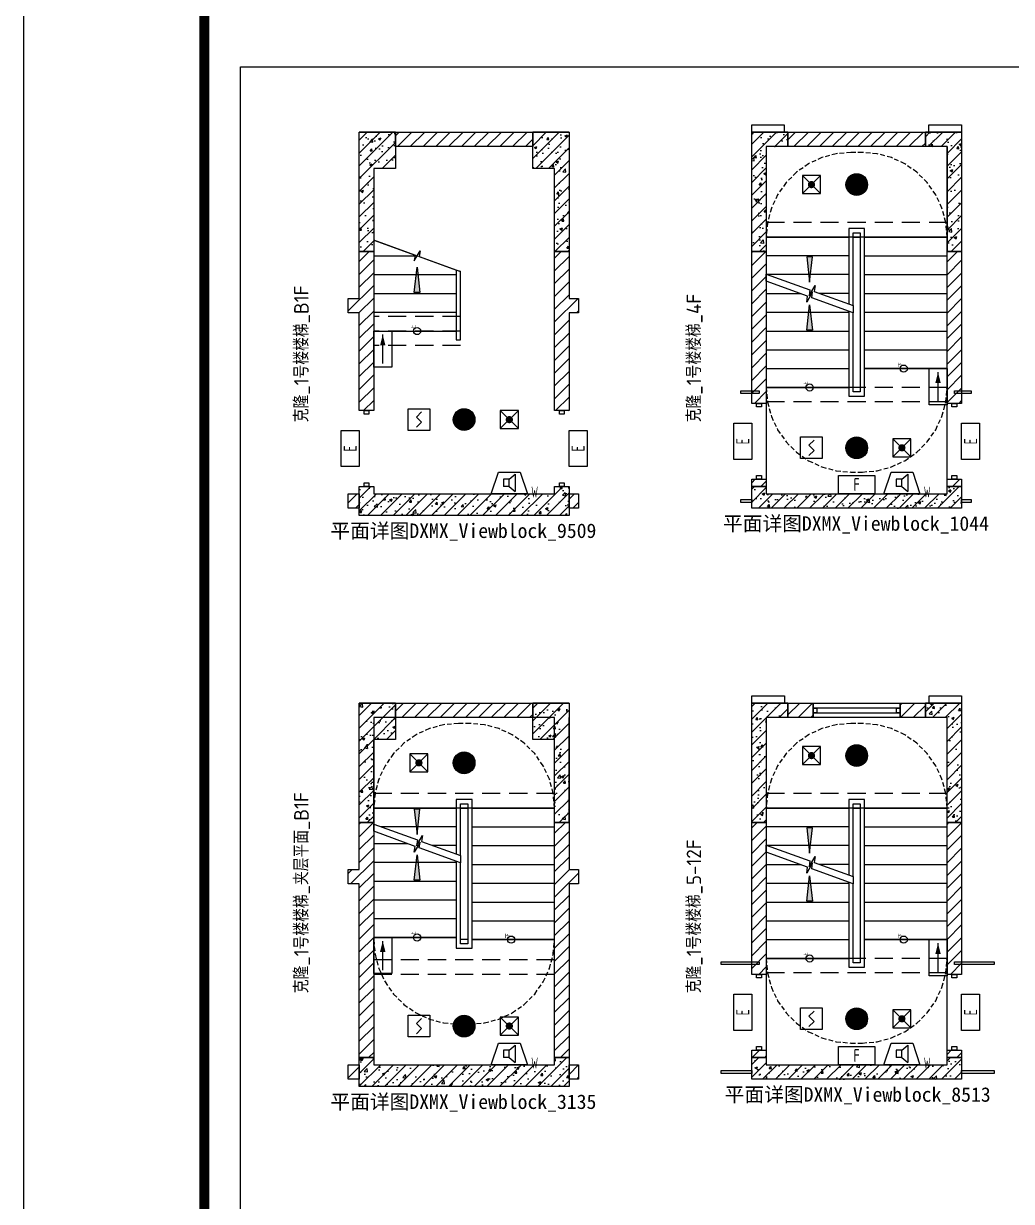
# Model space of a CAD drawing. Header units: millimetres. Extents: x -714894 to -19295, y 3400 to 234118.
# Drawn here: x -444647 to -430991, y 109058 to 125348 of the extents above; entities that cross this region are included whole.
import ezdxf
from ezdxf.enums import TextEntityAlignment as Align

# ---------------------------------------------------------------- set-up
doc = ezdxf.new("R2010")
doc.units = ezdxf.units.MM
doc.header["$LTSCALE"] = 500
for name, pattern in [('DASH', [0.35, 0.25, -0.1]), ('DASHED', [0.75, 0.5, -0.25]), ('HIDDEN', [0.375, 0.25, -0.125])]:
    doc.linetypes.add(name, pattern=pattern)
doc.layers.get('DEFPOINTS').update_dxf_attribs({"color": 9})
for name, color, linetype in [('AD-SIGN', 195, 'Continuous'), ('AE-ELEV-4', 251, 'Continuous'), ('AE-FNSH', 11, 'Continuous'), ('AE-HDWR', 8, 'Continuous'), ('AE-STAR', 51, 'Continuous'), ('AE-STRU-HACH', 40, 'Continuous'), ('AE-WALL', 255, 'Continuous'), ('AE-WALL-HACH', 15, 'Continuous'), ('AE-WIND', 11, 'Continuous'), ('C-SHET-SHET', 144, 'Continuous'), ('C-XREF-INT', 7, 'Continuous'), ('E-FAS-DEVC', 3, 'Continuous'), ('E-LITE-LITE', 3, 'Continuous'), ('E-UNIV-EL', 140, 'Continuous'), ('S_BEAM', 4, 'DASHED'), ('S_STAR', 243, 'Continuous')]:
    doc.layers.add(name, color=color, linetype=linetype)
doc.layers.add('DEFPOINTS-1', color=251, linetype='Continuous', plot=False)
doc.layers.add('DEFPOINTS-2', color=7, linetype='DASH', plot=False)
doc.styles.add('TH-STYLE3', font='tssdeng.shx', dxfattribs={"width": 0.65, "bigfont": 'tssdchn.shx'})
doc.styles.add('黑体', font='')
doc.styles.get('黑体').set_extended_font_data('SimHei')
pattern_1 = [(45, (0, 89.76), (-88.3884, 88.3884), [])]
pattern_2 = [(45, (0, 0), (-88.38835, 88.38835), []), (50, (0, 0), (358.63, -31.376), [37.5, -412.5]), (355, (0, 0), (-69.3757, 376.096), [30, -330]), (100.4514, (29.9, -2.6), (289.2547, 344.72), [31.87, -350.571]), (46.1842, (0, 100), (533.6205, -82.7595), [56.25, -618.75]), (96.6356, (44.47, 93.1), (467.331, 487.059), [47.805, -525.856]), (351.1842, (0, 100), (467.331, 487.059), [45, -495]), (21, (50, 75), (298.4535, -201.3094), [37.5, -412.5]), (326, (50, 75), (121.6577, 362.575), [30, -330]), (71.4514, (74.87, 58.22), (420.1113, 161.2652), [31.87, -350.571]), (37.5, (0, 0), (6.0799, 166.4469), [0, -326, 0, -335, 0, -331.25]), (7.5, (0, 0), (131.5348, 197.2059), [0, -191, 0, -318.5, 0, -126.25]), (327.5, (-111.5, 0), (266.9112, -11.27744), [0, -125, 0, -390, 0, -517.5]), (317.5, (-161.5, 0), (291.593, 50.0525), [0, -162.5, 0, -259, 0, -367.5])]

# ---------------------------------------------------------------- blocks, each defined once
blk = doc.blocks.new('SH_THAPE_A0L')
blk.add_lwpolyline([(0, 0), (1189, 0), (1189, 841), (0, 841)], close=True)
at = {"const_width": 1.4}
blk.add_lwpolyline([(25, 831), (25, 10), (1179, 10), (1179, 831)], close=True, dxfattribs=at)
blk = doc.blocks.new('克隆_1号楼楼梯_B1F_200810200708302401')
at = {"layer": 'AD-SIGN'}
blk.add_hatch(color=195, dxfattribs=at).paths.add_polyline_path([(794, -640), (794, -560), (1144, -600)], flags=0)
at = {"layer": 'AD-SIGN', "color": 195, "linetype": 'Continuous', "ltscale": 0.5}
blk.add_lwpolyline([(260, -600, 0, 0, 0), (794, -600, 80, 0, 0), (1144, -600, 0, 0, 0)], format="xyseb", dxfattribs=at)
at = {"layer": 'AD-SIGN', "color": 195}
blk.add_lwpolyline([(794, -640), (794, -560), (1144, -600), (794, -640)], close=True, dxfattribs=at)
at = {"layer": 'AE-STAR', "color": 51, "linetype": 'Continuous', "ltscale": 0.5}
for points in [[(1081, -1200), (1518, 0), (260, 0), (260, -1200), (1081, -1200)], [(520, 0), (520, -1200)], [(780, 0), (780, -1200)], [(1040, 0), (1040, -1200)], [(1300, 0), (1300, -599)]]:
    blk.add_lwpolyline(points, dxfattribs=at)
at = {"layer": 'DEFPOINTS-1'}
blk.add_circle((260, -600), 50, dxfattribs=at)
at = {"layer": 'S_STAR', "color": 243, "linetype": 'Continuous', "ltscale": 0.5}
for points in [[(260, 0), (260, -1200)], [(1518, 0), (260, 0)], [(520, 0), (520, -1200)], [(780, 0), (780, -1200)], [(1040, 0), (1040, -1200)], [(1081, -1200), (1518, 0)], [(1300, 0), (1300, -599)], [(260, -1200), (1081, -1200)]]:
    blk.add_lwpolyline(points, dxfattribs=at)
at = {"layer": 'DEFPOINTS-1', "transparency": 33554531, "style": 'TH-STYLE3'}
for s, height, p in [('克隆_1号楼楼梯_B1F', 200, (-1000, 900)), ('上', 50, (280, -580))]:
    blk.add_text(s, height=height, dxfattribs=at).set_placement(p)
blk.add_wipeout([(1300, -600), (1230, -559), (1310, -572)])
blk.add_wipeout([(1104, -1140), (260, -1140), (260, -1200), (1082, -1200)]).dxf.layer = 'AE-HDWR'
at = {"layer": 'AE-HDWR', "color": 8, "linetype": 'Continuous', "ltscale": 0.5}
blk.add_lwpolyline([(1082, -1200), (1104, -1140)], dxfattribs=at)
at = {"layer": 'S_BEAM', "color": 4, "linetype": 'DASHED'}
blk.add_lwpolyline([(460, -1200), (460, 0)], dxfattribs=at)
blk.add_wipeout([(1300, -600), (1370, -641), (1290, -628)])
blk.add_wipeout([(260, -1140), (140, -1140), (140, -1200), (260, -1200)]).dxf.layer = 'AE-HDWR'
at = {"layer": 'AD-SIGN', "color": 195, "linetype": 'Continuous', "ltscale": 0.5}
blk.add_lwpolyline([(1518, 0), (1310, -572), (1230, -559), (1370, -641), (1290, -628), (1082, -1200)], dxfattribs=at)
at = {"layer": 'AE-HDWR', "color": 8, "linetype": 'Continuous', "ltscale": 0.5}
for points in [[(260, -1140), (140, -1140)], [(140, -1140), (140, -1200)], [(1104, -1140), (260, -1140)], [(140, -1200), (260, -1200)], [(260, -1200), (1082, -1200)]]:
    blk.add_lwpolyline(points, dxfattribs=at)
at = {"layer": 'S_BEAM', "color": 4, "linetype": 'DASHED'}
for points in [[(60, -1200), (60, 0)], [(260, -1200), (260, 0)], [(260, -1200), (260, 0)]]:
    blk.add_lwpolyline(points, dxfattribs=at)
blk = doc.blocks.new('DXMX_Viewblock_9509200810201853645482')
at = {"layer": 'AE-WALL', "linetype": 'Continuous'}
for points in [[(18050, 13699.9874), (18050, 13700.0005), (20950.0002, 13700.0005), (20950, 13699.9874), (20450, 13699.9874), (20450, 13500.0005), (18550, 13500.0005), (18550, 13699.9874)], [(20450, 13199.9874), (20450, 13699.9874), (20950, 13699.9874), (20950, 12049.9874), (20750, 12049.9874), (20750, 13199.9874)], [(20950, 12049.9874), (20950.0001, 11414.2794), (20950.0001, 11400.0005), (21083, 11400.0005), (21083, 11200.0005), (20950.0001, 11200.0005), (20950.0001, 9849.9884), (20750.0001, 9849.9884), (20750.0001, 12049.9874)], [(18250, 8799.9874), (18250, 8699.9874), (20750, 8699.9874), (20750, 8799.9874), (20950, 8799.9874), (20950, 8399.9874), (18050, 8399.9874), (18050, 8799.9874)], [(18050, 8700.0005), (18050, 8500.0005), (17897, 8500.0005), (17897, 8700.0005)], [(21083, 8700.0006), (21083, 8500.0006), (20950, 8500.0006), (20950, 8700.0006)]]:
    blk.add_lwpolyline(points, close=True, dxfattribs=at)
at = {"layer": 'DEFPOINTS-1', "linetype": 'Continuous'}
for points in [[(20882.9806, 9849.9884), (20882.9806, 9799.9884), (20817.0206, 9799.9884), (20817.0206, 9849.9884)], [(18182.9801, 8849.9884), (18182.9801, 8799.9884), (18117.0201, 8799.9884), (18117.0201, 8849.9884)], [(20882.9801, 8850.0005), (20882.9801, 8800.0005), (20817.0201, 8800.0005), (20817.0201, 8850.0005)]]:
    blk.add_lwpolyline(points, close=True, dxfattribs=at)
at = {"layer": 'C-XREF-INT', "rotation": 90}
blk.add_blockref('克隆_1号楼楼梯_B1F_200810200708302401', (18250.0001, 10690.0005), dxfattribs=at)
at = {"layer": 'DEFPOINTS', "insert": (19490, 8049.9874), "char_height": 200, "attachment_point": 8, "style": '黑体'}
blk.add_mtext('平面详图DXMX_Viewblock_9509', dxfattribs=at)
at = {"layer": 'AE-STRU-HACH'}
h = blk.add_hatch(dxfattribs=at)
h.set_pattern_fill('钢筋混凝土', color=40, scale=50, style=0)
h.set_pattern_definition(pattern_2)
h.paths.add_polyline_path([(18550, 13699.9874), (18550, 13199.9874), (18250, 13199.9874), (18250, 12049.9874), (18050, 12049.9874), (18050, 13699.9874)], flags=0)
h.paths.add_polyline_path([(20450, 13199.9874), (20450, 13699.9874), (20950, 13699.9874), (20950, 12049.9874), (20750, 12049.9874), (20750, 13199.9874)], flags=0)
h.paths.add_polyline_path([(18250, 8799.9874), (18250, 8699.9874), (20750, 8699.9874), (20750, 8799.9874), (20950, 8799.9874), (20950, 8399.9874), (18050, 8399.9874), (18050, 8799.9874)], flags=0)
at = {"layer": 'AE-WALL-HACH'}
h = blk.add_hatch(dxfattribs=at)
h.set_pattern_fill('普通砖', color=15, scale=50, style=0)
h.set_pattern_definition(pattern_1)
h.paths.add_polyline_path([(18050, 13699.9874), (18050, 13700.0005), (20950.0002, 13700.0005), (20950, 13699.9874), (20450, 13699.9874), (20450, 13500.0005), (18550, 13500.0005), (18550, 13699.9874)], flags=0)
h.paths.add_polyline_path([(20950, 12049.9874), (20950.0001, 11414.2794), (20950.0001, 11400.0005), (21083, 11400.0005), (21083, 11200.0005), (20950.0001, 11200.0005), (20950.0001, 9849.9884), (20750.0001, 9849.9884), (20750.0001, 12049.9874)], flags=0)
h.paths.add_polyline_path([(17897, 11200.0005), (17897, 11400.0005), (18050.0001, 11400.0005), (18050.0001, 12049.9874), (18250, 12049.9874), (18250.0001, 11414.2794), (18250.0001, 9849.9884), (18050.0001, 9849.9884), (18050.0001, 11200.0005)], flags=0)
h.paths.add_polyline_path([(21083, 8700.0006), (21083, 8500.0006), (20950, 8500.0006), (20950, 8700.0006)], flags=0)
h.paths.add_polyline_path([(18050, 8700.0005), (18050, 8500.0005), (17897, 8500.0005), (17897, 8700.0005)], flags=0)
at = {"layer": 'AE-WALL', "linetype": 'Continuous'}
for points in [[(18550, 13699.9874), (18550, 13199.9874), (18250, 13199.9874), (18250, 12049.9874), (18050, 12049.9874), (18050, 13699.9874)], [(17897, 11200.0005), (17897, 11400.0005), (18050.0001, 11400.0005), (18050.0001, 12049.9874), (18250, 12049.9874), (18250.0001, 11414.2794), (18250.0001, 9849.9884), (18050.0001, 9849.9884), (18050.0001, 11200.0005)]]:
    blk.add_lwpolyline(points, close=True, dxfattribs=at)
at = {"layer": 'DEFPOINTS-1', "linetype": 'Continuous'}
blk.add_lwpolyline([(18182.9801, 9849.9884), (18182.9801, 9799.9884), (18117.0201, 9799.9884), (18117.0201, 9849.9884)], close=True, dxfattribs=at)
blk = doc.blocks.new('克隆_1号楼楼梯_夹层平面_B1F_200810200708818083')
at = {"layer": 'AD-SIGN'}
for points in [[(564, -640), (564, -560), (914, -600)], [(1546, -640), (1546, -560), (1196, -600)]]:
    blk.add_hatch(color=195, dxfattribs=at).paths.add_polyline_path(points, flags=0)
at = {"layer": 'AD-SIGN', "color": 195, "linetype": 'Continuous', "ltscale": 0.5}
for points in [[(-260, -1900, 0, 0, 0), (2140, -1900, 0, 0, 0), (2140, -600, 0, 0, 0), (1546, -600, 80, 0, 0), (1196, -600, 0, 0, 0)], [(-230, -600, 0, 0, 0), (564, -600, 80, 0, 0), (914, -600, 0, 0, 0)]]:
    blk.add_lwpolyline(points, format="xyseb", dxfattribs=at)
at = {"layer": 'AD-SIGN', "color": 195}
for points in [[(564, -640), (564, -560), (914, -600), (564, -640)], [(1546, -640), (1546, -560), (1196, -600), (1546, -640)]]:
    blk.add_lwpolyline(points, close=True, dxfattribs=at)
at = {"layer": 'AE-ELEV-4', "color": 251, "linetype": 'HIDDEN', "ltscale": 0.5}
for points in [[(-260, 0), (-463, -18), (-660, -71), (-845, -157), (-1012, -274), (-1156, -418), (-1273, -585), (-1359, -770), (-1412, -967), (-1430, -1170)], [(2730, -1170), (2712, -967), (2659, -770), (2573, -585), (2456, -418), (2312, -274), (2145, -157), (1960, -71), (1763, -18), (1560, 0)], [(-1430, -1170), (-1430, -1330)], [(2730, -1330), (2730, -1170)], [(-1430, -1330), (-1412, -1533), (-1359, -1730), (-1273, -1915), (-1156, -2082), (-1012, -2226), (-845, -2343), (-660, -2429), (-463, -2482), (-260, -2500)], [(1560, -2500), (1763, -2482), (1960, -2429), (2145, -2343), (2312, -2226), (2456, -2082), (2573, -1915), (2659, -1730), (2712, -1533), (2730, -1330)]]:
    blk.add_lwpolyline(points, dxfattribs=at)
at = {"layer": 'AE-STAR', "color": 51, "linetype": 'Continuous', "ltscale": 0.5}
for points in [[(851, -1200), (1288, 0), (-230, 0), (-230, -1200), (851, -1200)], [(30, 0), (30, -1200)], [(290, 0), (290, -1200)], [(550, 0), (550, -1200)], [(810, 0), (810, -1200)], [(1288, 0), (851, -1200), (1560, -1200), (1560, 0), (1288, 0)], [(1070, 0), (1070, -599)], [(1300, -1200), (1300, 0)], [(1560, -1200), (1560, 0)], [(1040, -1200), (1040, -681)], [(-260, -1300), (-260, -1200)], [(1560, -2500), (1560, -1300), (-260, -1300), (-260, -2500), (1560, -2500)], [(-260, -1300), (-260, -2500)], [(0, -1300), (0, -2500)], [(260, -1300), (260, -2500)], [(520, -1300), (520, -2500)], [(780, -1300), (780, -2500)], [(1040, -1300), (1040, -2500)], [(1300, -1300), (1300, -2500)], [(1560, -1300), (1560, -1200)]]:
    blk.add_lwpolyline(points, dxfattribs=at)
at = {"layer": 'DEFPOINTS-1', "color": 151, "linetype": 'Continuous', "ltscale": 0.5}
for points in [[(-260, -1300), (-260, -1200)], [(1560, -1300), (1560, -1200)]]:
    blk.add_lwpolyline(points, dxfattribs=at)
at = {"layer": 'DEFPOINTS-1'}
for centre in [(-230, -600), (-260, -1900)]:
    blk.add_circle(centre, 50, dxfattribs=at)
at = {"layer": 'DEFPOINTS-2', "color": 151, "linetype": 'Continuous', "ltscale": 0.5}
for points in [[(-260, -2500), (-260, -1200), (-230, -1200), (-230, 0), (-1990, 0), (-1990, -2500), (-260, -2500)], [(2810, -2500), (2810, 0), (1560, 0), (1560, -2500), (2810, -2500)]]:
    blk.add_lwpolyline(points, dxfattribs=at)
at = {"layer": 'S_BEAM', "color": 4, "linetype": 'DASHED'}
for points in [[(-740, -2500), (-740, 0)], [(-540, -2500), (-540, 0)]]:
    blk.add_lwpolyline(points, dxfattribs=at)
at = {"layer": 'S_STAR', "color": 243, "linetype": 'Continuous', "ltscale": 0.5}
for points in [[(-230, 0), (-230, -1200)], [(1288, 0), (-230, 0)], [(30, 0), (30, -1200)], [(290, 0), (290, -1200)], [(550, 0), (550, -1200)], [(810, 0), (810, -1200)], [(851, -1200), (1288, 0)], [(1288, 0), (851, -1200)], [(1070, 0), (1070, -599)], [(1560, 0), (1288, 0)], [(1300, -1200), (1300, 0)], [(1560, -1200), (1560, 0)], [(1560, -1200), (1560, 0)], [(1040, -1200), (1040, -681)], [(-260, -1300), (-260, -1200)], [(-260, -1300), (-260, -2500)], [(-260, -1300), (-260, -2500)], [(1560, -1300), (-260, -1300)], [(-230, -1200), (851, -1200)], [(0, -1300), (0, -2500)], [(260, -1300), (260, -2500)], [(520, -1300), (520, -2500)], [(780, -1300), (780, -2500)], [(851, -1200), (1560, -1200)], [(1040, -1300), (1040, -2500)], [(1300, -1300), (1300, -2500)], [(1560, -1300), (1560, -1200)], [(1560, -2500), (1560, -1300)], [(-260, -2500), (1560, -2500)]]:
    blk.add_lwpolyline(points, dxfattribs=at)
at = {"layer": 'DEFPOINTS-1', "transparency": 33554531, "style": 'TH-STYLE3'}
for s, height, p in [('克隆_1号楼楼梯_夹层平面_B1F', 200, (-1000, 900)), ('上', 50, (-210, -580)), ('下', 50, (-240, -1880))]:
    blk.add_text(s, height=height, dxfattribs=at).set_placement(p)
blk.add_wipeout([(1560, -1140), (873, -1140), (851, -1200), (1560, -1200)]).dxf.layer = 'AE-HDWR'
blk.add_wipeout([(1620, -1300), (1560, -1300), (1560, -1360), (1680, -1360), (1680, -1140), (1560, -1140), (1560, -1200), (1620, -1200)]).dxf.layer = 'AE-HDWR'
at = {"layer": 'AE-HDWR', "color": 8, "linetype": 'Continuous', "ltscale": 0.5}
for points in [[(1680, -1140), (1560, -1140)], [(1680, -1360), (1680, -1140)], [(1560, -1200), (1620, -1200)]]:
    blk.add_lwpolyline(points, dxfattribs=at)
at = {"layer": 'S_BEAM', "color": 4, "linetype": 'DASHED'}
blk.add_lwpolyline([(1760, -2500), (1760, 0)], dxfattribs=at)
blk.add_wipeout([(1560, -1300), (-260, -1300), (-260, -1360), (1560, -1360)]).dxf.layer = 'AE-HDWR'
at = {"layer": 'AE-HDWR', "color": 8, "linetype": 'Continuous', "ltscale": 0.5}
for points in [[(1620, -1300), (1560, -1300)], [(1620, -1200), (1620, -1300)], [(1560, -1360), (1680, -1360)]]:
    blk.add_lwpolyline(points, dxfattribs=at)
at = {"layer": 'S_BEAM', "color": 4, "linetype": 'DASHED'}
blk.add_lwpolyline([(1560, -2500), (1560, 0)], dxfattribs=at)
blk.add_wipeout([(-260, -1360), (-260, -1300), (-320, -1300), (-320, -1200), (-230, -1200), (-230, -1140), (-380, -1140), (-380, -1360)]).dxf.layer = 'AE-HDWR'
at = {"layer": 'AE-HDWR', "color": 8, "linetype": 'Continuous', "ltscale": 0.5}
for points in [[(-380, -1140), (-380, -1360)], [(-320, -1300), (-320, -1200)], [(-260, -1300), (-320, -1300)], [(1560, -1300), (-260, -1300)], [(-380, -1360), (-260, -1360)], [(-260, -1360), (1560, -1360)]]:
    blk.add_lwpolyline(points, dxfattribs=at)
blk.add_wipeout([(874, -1140), (-230, -1140), (-230, -1200), (852, -1200)]).dxf.layer = 'AE-HDWR'
for points in [[(-230, -1140), (-380, -1140)], [(874, -1140), (-230, -1140)], [(873, -1140), (851, -1200)], [(852, -1200), (874, -1140)], [(1560, -1140), (873, -1140)], [(-320, -1200), (-230, -1200)], [(-230, -1200), (852, -1200)], [(851, -1200), (1560, -1200)]]:
    blk.add_lwpolyline(points, dxfattribs=at)
blk.add_wipeout([(1238, 0), (1338, 0), (1119, -604), (1038, -591), (1178, -674), (1098, -660), (902, -1200), (802, -1200), (1010, -628), (1090, -641), (950, -559), (1030, -572)])
at = {"layer": 'AD-SIGN', "color": 195, "linetype": 'Continuous', "ltscale": 0.5}
blk.add_lwpolyline([(1238, 0), (1338, 0), (1119, -604), (1038, -591), (1178, -674), (1098, -660), (902, -1200), (802, -1200), (1010, -628), (1090, -641), (950, -559), (1030, -572), (1238, 0)], dxfattribs=at)
blk = doc.blocks.new('DXMX_ProjectVie_Detail_DEFAULT_DXMX_Viewblock_3135_38d31a63-4cb0-49c9-b1f0-b70d85b0ca33_200824154326419051')
at = {"layer": 'AE-WALL', "linetype": 'Continuous'}
blk.add_lwpolyline([(21083, 8700.0006), (21083, 8500.0006), (20950, 8500.0006), (20950, 8700.0006)], close=True, dxfattribs=at)
at = {"layer": 'C-XREF-INT', "rotation": 90}
blk.add_blockref('克隆_1号楼楼梯_夹层平面_B1F_200810200708818083', (18250, 10690.0005), dxfattribs=at)
at = {"layer": 'DEFPOINTS', "insert": (19490, 8049.9874), "char_height": 200, "attachment_point": 8, "style": '黑体'}
blk.add_mtext('平面详图DXMX_Viewblock_3135', dxfattribs=at)
at = {"layer": 'AE-STRU-HACH'}
h = blk.add_hatch(dxfattribs=at)
h.set_pattern_fill('钢筋混凝土', color=40, scale=50, style=0)
h.set_pattern_definition(pattern_2)
h.paths.add_polyline_path([(18550, 13699.9874), (18550, 13199.9874), (18250, 13199.9874), (18250, 12049.9874), (18050, 12049.9874), (18050, 13699.9874)], flags=0)
h.paths.add_polyline_path([(20450, 13199.9874), (20450, 13699.9874), (20950, 13699.9874), (20950, 12049.9874), (20750, 12049.9874), (20750, 13199.9874)], flags=0)
h.paths.add_polyline_path([(18250, 8799.9874), (18250, 8699.9874), (20750, 8699.9874), (20750, 8799.9874), (20950, 8799.9874), (20950, 8399.9874), (18050, 8399.9874), (18050, 8799.9874)], flags=0)
at = {"layer": 'AE-WALL-HACH'}
h = blk.add_hatch(dxfattribs=at)
h.set_pattern_fill('普通砖', color=15, scale=50, style=0)
h.set_pattern_definition(pattern_1)
h.paths.add_polyline_path([(18050, 13699.9874), (18050, 13700.0005), (20950.0002, 13700.0005), (20950, 13699.9874), (20450, 13699.9874), (20450, 13500.0005), (18550, 13500.0005), (18550, 13699.9874)], flags=0)
h.paths.add_polyline_path([(20750.0001, 8799.9874), (20750.0001, 12049.9874), (20950, 12049.9874), (20950, 13500.0006), (20950.0001, 11400.0005), (21083, 11400.0005), (21083, 11200.0005), (20950.0001, 11200.0005), (20950.0001, 8796.3638), (20950, 8799.9874)], flags=0)
h.paths.add_polyline_path([(18050.0001, 8799.9874), (18050.0001, 11200.0005), (17897, 11200.0005), (17897, 11400.0005), (18050.0001, 11400.0005), (18050.0001, 12049.9874), (18250, 12049.9874), (18250, 13199.9874), (18250.0001, 11322.6764), (18250.0001, 8796.3521), (18250, 8799.9874)], flags=0)
h.paths.add_polyline_path([(21083, 8700.0006), (21083, 8500.0006), (20950, 8500.0006), (20950, 8700.0006)], flags=0)
h.paths.add_polyline_path([(18050, 8700.0005), (18050, 8500.0005), (17897, 8500.0005), (17897, 8700.0005)], flags=0)
at = {"layer": 'AE-WALL', "linetype": 'Continuous'}
for points in [[(18050, 13699.9874), (18050, 13700.0005), (20950.0002, 13700.0005), (20950, 13699.9874), (20450, 13699.9874), (20450, 13500.0005), (18550, 13500.0005), (18550, 13699.9874)], [(18550, 13699.9874), (18550, 13199.9874), (18250, 13199.9874), (18250, 12049.9874), (18050, 12049.9874), (18050, 13699.9874)], [(20450, 13199.9874), (20450, 13699.9874), (20950, 13699.9874), (20950, 12049.9874), (20750, 12049.9874), (20750, 13199.9874)], [(20750.0001, 8799.9874), (20750.0001, 12049.9874), (20950, 12049.9874), (20950, 13500.0006), (20950.0001, 11400.0005), (21083, 11400.0005), (21083, 11200.0005), (20950.0001, 11200.0005), (20950.0001, 8796.3638), (20950, 8799.9874)], [(18050.0001, 8799.9874), (18050.0001, 11200.0005), (17897, 11200.0005), (17897, 11400.0005), (18050.0001, 11400.0005), (18050.0001, 12049.9874), (18250, 12049.9874), (18250, 13199.9874), (18250.0001, 11322.6764), (18250.0001, 8796.3521), (18250, 8799.9874)], [(18250, 8799.9874), (18250, 8699.9874), (20750, 8699.9874), (20750, 8799.9874), (20950, 8799.9874), (20950, 8399.9874), (18050, 8399.9874), (18050, 8799.9874)], [(18050, 8700.0005), (18050, 8500.0005), (17897, 8500.0005), (17897, 8700.0005)]]:
    blk.add_lwpolyline(points, close=True, dxfattribs=at)
blk = doc.blocks.new('克隆_1号楼楼梯_4F_200910115838934157')
at = {"layer": 'AD-SIGN'}
for points in [[(274, -640), (274, -560), (624, -600)], [(1286, -640), (1286, -560), (936, -600)]]:
    blk.add_hatch(color=195, dxfattribs=at).paths.add_polyline_path(points, flags=0)
at = {"layer": 'AD-SIGN', "color": 195, "linetype": 'Continuous', "ltscale": 0.5}
for points in [[(-520, -600, 0, 0, 0), (274, -600, 80, 0, 0), (624, -600, 0, 0, 0)], [(-260, -1900, 0, 0, 0), (2140, -1900, 0, 0, 0), (2140, -600, 0, 0, 0), (1286, -600, 80, 0, 0), (936, -600, 0, 0, 0)]]:
    blk.add_lwpolyline(points, format="xyseb", dxfattribs=at)
at = {"layer": 'AD-SIGN', "color": 195}
for points in [[(274, -640), (274, -560), (624, -600), (274, -640)], [(1286, -640), (1286, -560), (936, -600), (1286, -640)]]:
    blk.add_lwpolyline(points, close=True, dxfattribs=at)
at = {"layer": 'AE-ELEV-4', "color": 251, "linetype": 'HIDDEN', "ltscale": 0.5}
for points in [[(-520, 0), (-723, -18), (-920, -71), (-1105, -157), (-1272, -274), (-1416, -418), (-1533, -585), (-1619, -770), (-1672, -967), (-1690, -1170)], [(2730, -1170), (2712, -967), (2659, -770), (2573, -585), (2456, -418), (2312, -274), (2145, -157), (1960, -71), (1763, -18), (1560, 0)], [(-1690, -1170), (-1690, -1330)], [(2730, -1330), (2730, -1170)], [(-1690, -1330), (-1672, -1533), (-1619, -1730), (-1533, -1915), (-1416, -2082), (-1272, -2226), (-1105, -2343), (-920, -2429), (-723, -2482), (-520, -2500)], [(1560, -2500), (1763, -2482), (1960, -2429), (2145, -2343), (2312, -2226), (2456, -2082), (2573, -1915), (2659, -1730), (2712, -1533), (2730, -1330)]]:
    blk.add_lwpolyline(points, dxfattribs=at)
at = {"layer": 'AE-STAR', "color": 51, "linetype": 'Continuous', "ltscale": 0.5}
for points in [[(561, -1200), (998, 0), (-520, 0), (-520, -1200), (561, -1200)], [(-260, 0), (-260, -1200)], [(0, 0), (0, -1200)], [(260, 0), (260, -1200)], [(520, 0), (520, -1200)], [(998, 0), (561, -1200), (1560, -1200), (1560, 0), (998, 0)], [(780, 0), (780, -599)], [(1040, -1200), (1040, 0)], [(1300, -1200), (1300, 0)], [(1560, -1200), (1560, 0)], [(780, -1200), (780, -599)], [(-520, -1300), (-520, -1200)], [(1560, -2500), (1560, -1300), (-260, -1300), (-260, -2500), (1560, -2500)], [(-260, -1300), (-260, -2500)], [(0, -1300), (0, -2500)], [(260, -1300), (260, -2500)], [(520, -1300), (520, -2500)], [(780, -1300), (780, -2500)], [(1040, -1300), (1040, -2500)], [(1300, -1300), (1300, -2500)], [(1560, -1300), (1560, -1200)]]:
    blk.add_lwpolyline(points, dxfattribs=at)
at = {"layer": 'DEFPOINTS-1', "color": 151, "linetype": 'Continuous', "ltscale": 0.5}
for points in [[(-520, -1300), (-520, -1200)], [(1560, -1300), (1560, -1200)]]:
    blk.add_lwpolyline(points, dxfattribs=at)
at = {"layer": 'DEFPOINTS-1'}
for centre in [(-520, -600), (-260, -1900)]:
    blk.add_circle(centre, 50, dxfattribs=at)
at = {"layer": 'DEFPOINTS-2', "color": 151, "linetype": 'Continuous', "ltscale": 0.5}
for points in [[(-260, -2500), (-260, -1300), (-520, -1300), (-520, 0), (-1990, 0), (-1990, -2500), (-260, -2500)], [(2810, -2500), (2810, 0), (1560, 0), (1560, -2500), (2810, -2500)]]:
    blk.add_lwpolyline(points, dxfattribs=at)
at = {"layer": 'S_STAR', "color": 243, "linetype": 'Continuous', "ltscale": 0.5}
for points in [[(-520, 0), (-520, -1200)], [(998, 0), (-520, 0)], [(-260, 0), (-260, -1200)], [(0, 0), (0, -1200)], [(260, 0), (260, -1200)], [(520, 0), (520, -1200)], [(561, -1200), (998, 0)], [(998, 0), (561, -1200)], [(780, 0), (780, -599)], [(1560, 0), (998, 0)], [(1040, -1200), (1040, 0)], [(1300, -1200), (1300, 0)], [(1560, -1200), (1560, 0)], [(1560, -1200), (1560, 0)], [(780, -1200), (780, -599)], [(-520, -1300), (-520, -1200)], [(-520, -1200), (561, -1200)], [(-260, -1300), (-260, -2500)], [(-260, -1300), (-260, -2500)], [(1560, -1300), (-260, -1300)], [(0, -1300), (0, -2500)], [(260, -1300), (260, -2500)], [(520, -1300), (520, -2500)], [(561, -1200), (1560, -1200)], [(780, -1300), (780, -2500)], [(1040, -1300), (1040, -2500)], [(1300, -1300), (1300, -2500)], [(1560, -1300), (1560, -1200)], [(1560, -2500), (1560, -1300)], [(-260, -2500), (1560, -2500)]]:
    blk.add_lwpolyline(points, dxfattribs=at)
at = {"layer": 'DEFPOINTS-1', "transparency": 33554531, "style": 'TH-STYLE3'}
for s, height, p in [('克隆_1号楼楼梯_4F', 200, (-1000, 900)), ('上', 50, (-500, -580)), ('下', 50, (-240, -1880))]:
    blk.add_text(s, height=height, dxfattribs=at).set_placement(p)
blk.add_wipeout([(1560, -1140), (583, -1140), (561, -1200), (1560, -1200)]).dxf.layer = 'AE-HDWR'
blk.add_wipeout([(1620, -1300), (1560, -1300), (1560, -1360), (1680, -1360), (1680, -1140), (1560, -1140), (1560, -1200), (1620, -1200)]).dxf.layer = 'AE-HDWR'
at = {"layer": 'AE-HDWR', "color": 8, "linetype": 'Continuous', "ltscale": 0.5}
for points in [[(1680, -1140), (1560, -1140)], [(1680, -1360), (1680, -1140)], [(1560, -1200), (1620, -1200)]]:
    blk.add_lwpolyline(points, dxfattribs=at)
at = {"layer": 'S_BEAM', "color": 4, "linetype": 'DASHED'}
blk.add_lwpolyline([(1760, -2500), (1760, 0)], dxfattribs=at)
blk.add_wipeout([(1560, -1300), (-260, -1300), (-260, -1360), (1560, -1360)]).dxf.layer = 'AE-HDWR'
at = {"layer": 'AE-HDWR', "color": 8, "linetype": 'Continuous', "ltscale": 0.5}
for points in [[(1620, -1300), (1560, -1300)], [(1620, -1200), (1620, -1300)], [(1560, -1360), (1680, -1360)]]:
    blk.add_lwpolyline(points, dxfattribs=at)
at = {"layer": 'S_BEAM', "color": 4, "linetype": 'DASHED'}
blk.add_lwpolyline([(1560, -2500), (1560, 0)], dxfattribs=at)
blk.add_wipeout([(-260, -1360), (-260, -1300), (-580, -1300), (-580, -1200), (-520, -1200), (-520, -1140), (-640, -1140), (-640, -1360)]).dxf.layer = 'AE-HDWR'
at = {"layer": 'AE-HDWR', "color": 8, "linetype": 'Continuous', "ltscale": 0.5}
for points in [[(-640, -1140), (-640, -1360)], [(-260, -1300), (-580, -1300)], [(1560, -1300), (-260, -1300)], [(-640, -1360), (-260, -1360)], [(-260, -1360), (1560, -1360)]]:
    blk.add_lwpolyline(points, dxfattribs=at)
at = {"layer": 'S_BEAM', "color": 4, "linetype": 'DASHED'}
blk.add_lwpolyline([(-720, -2500), (-720, 0)], dxfattribs=at)
blk.add_wipeout([(584, -1140), (-520, -1140), (-520, -1200), (562, -1200)]).dxf.layer = 'AE-HDWR'
at = {"layer": 'AE-HDWR', "color": 8, "linetype": 'Continuous', "ltscale": 0.5}
for points in [[(-520, -1140), (-640, -1140)], [(584, -1140), (-520, -1140)], [(583, -1140), (561, -1200)], [(562, -1200), (584, -1140)], [(1560, -1140), (583, -1140)], [(-580, -1300), (-580, -1200)], [(-580, -1200), (-520, -1200)], [(-520, -1200), (562, -1200)], [(561, -1200), (1560, -1200)]]:
    blk.add_lwpolyline(points, dxfattribs=at)
at = {"layer": 'S_BEAM', "color": 4, "linetype": 'DASHED'}
blk.add_lwpolyline([(-520, -2500), (-520, 0)], dxfattribs=at)
blk.add_wipeout([(948, 0), (1048, 0), (829, -604), (748, -591), (888, -674), (808, -660), (612, -1200), (512, -1200), (720, -628), (800, -641), (660, -559), (740, -572)])
at = {"layer": 'AD-SIGN', "color": 195, "linetype": 'Continuous', "ltscale": 0.5}
blk.add_lwpolyline([(948, 0), (1048, 0), (829, -604), (748, -591), (888, -674), (808, -660), (612, -1200), (512, -1200), (720, -628), (800, -641), (660, -559), (740, -572), (948, 0)], dxfattribs=at)
blk = doc.blocks.new('DXMX_ProjectVie_Detail_DEFAULT_DXMX_Viewblock_1044_38d31a63-4cb0-49c9-b1f0-b70d85b0ca33_200910140151933113')
at = {"layer": 'AE-FNSH', "linetype": 'Continuous'}
for points in [[(18499.473, 13800), (18499.473, 13700), (18049.473, 13700), (18049.473, 13800)], [(20949.473, 13800), (20949.473, 13700), (20499.473, 13700), (20499.473, 13800)]]:
    blk.add_lwpolyline(points, close=True, dxfattribs=at)
at = {"layer": 'AE-HDWR', "linetype": 'Continuous'}
for points in [[(21083, 10125.000647), (21083, 10085.000647), (20849.9994, 10085.0006), (20849.9994, 10125.0006)], [(21083, 8620.000628), (21083, 8580.000623), (20950, 8580.0006), (20950, 8620.0006)]]:
    blk.add_lwpolyline(points, close=True, dxfattribs=at)
at = {"layer": 'C-XREF-INT', "rotation": 90}
blk.add_blockref('克隆_1号楼楼梯_4F_200910115838934157', (18250, 10690.000233), dxfattribs=at)
at = {"layer": 'DEFPOINTS', "insert": (19490, 8149.9871), "char_height": 200, "attachment_point": 8, "style": '黑体'}
blk.add_mtext('平面详图DXMX_Viewblock_1044', dxfattribs=at)
at = {"layer": 'AE-STRU-HACH'}
h = blk.add_hatch(dxfattribs=at)
h.set_pattern_fill('钢筋混凝土', color=40, scale=50, style=0)
h.set_pattern_definition(pattern_2)
h.paths.add_polyline_path([(18550, 13699.9871), (18550, 13499.9871), (18250, 13499.9871), (18250, 12049.9871), (18050, 12049.9871), (18050, 13699.9871)], flags=0)
h.paths.add_polyline_path([(20450, 13499.9871), (20450, 13699.9871), (20950, 13699.9871), (20950, 12049.9871), (20750, 12049.9871), (20750, 13499.9871)], flags=0)
h.paths.add_polyline_path([(18250, 8799.9871), (18250, 8699.9871), (20750, 8699.9871), (20750, 8799.9871), (20950, 8799.9871), (20950, 8499.9871), (18050, 8499.9871), (18050, 8799.9871)], flags=0)
at = {"layer": 'AE-WALL-HACH'}
h = blk.add_hatch(dxfattribs=at)
h.set_pattern_fill('普通砖', color=15, scale=50, style=0)
h.set_pattern_definition(pattern_1)
h.paths.add_polyline_path([(18050, 13699.9871), (18050, 13700.0002), (20749.9986, 13700.0002), (20949.9986, 13700.0006), (20949.9986, 13699.9871), (20450, 13699.9871), (20450, 13500.0002), (18550, 13500.0002), (18550, 13699.9871)], flags=0)
h.paths.add_polyline_path([(20750, 12049.9871), (20949.999, 12049.9871), (20949.9994, 9950.0005), (20749.9994, 9950.0005), (20749.9987, 13499.9873)], flags=0)
h.paths.add_polyline_path([(18250, 12049.9871), (18250, 9950.0002), (18050, 9950.0002), (18050, 12049.9871)], flags=0)
h.paths.add_polyline_path([(20949.9997, 8900.0005), (20949.9997, 8799.9871), (20750, 8799.9871), (20749.9997, 8900.0005)], flags=0)
h.paths.add_polyline_path([(18250, 8900.0002), (18250, 8799.9871), (18050, 8799.9871), (18050, 8900.0002)], flags=0)
at = {"layer": 'AE-HDWR', "linetype": 'Continuous'}
for points in [[(18150, 10125.0002), (18150, 10085.0002), (17897, 10085.0002), (17897, 10125.0002)], [(18050, 8620.0002), (18050, 8580.0002), (17897, 8580.0002), (17897, 8620.0002)]]:
    blk.add_lwpolyline(points, close=True, dxfattribs=at)
at = {"layer": 'AE-WALL', "linetype": 'Continuous'}
for points in [[(18050, 13699.9871), (18050, 13700.0002), (20749.9986, 13700.0002), (20949.9986, 13700.0006), (20949.9986, 13699.9871), (20450, 13699.9871), (20450, 13500.0002), (18550, 13500.0002), (18550, 13699.9871)], [(18550, 13699.9871), (18550, 13499.9871), (18250, 13499.9871), (18250, 12049.9871), (18050, 12049.9871), (18050, 13699.9871)], [(20450, 13499.9871), (20450, 13699.9871), (20950, 13699.9871), (20950, 12049.9871), (20750, 12049.9871), (20750, 13499.9871)], [(20750, 12049.9871), (20949.999, 12049.9871), (20949.9994, 9950.0005), (20749.9994, 9950.0005), (20749.9987, 13499.9873)], [(18250, 12049.9871), (18250, 9950.0002), (18050, 9950.0002), (18050, 12049.9871)], [(18250, 8900.0002), (18250, 8799.9871), (18050, 8799.9871), (18050, 8900.0002)], [(18250, 8799.9871), (18250, 8699.9871), (20750, 8699.9871), (20750, 8799.9871), (20950, 8799.9871), (20950, 8499.9871), (18050, 8499.9871), (18050, 8799.9871)], [(20949.9997, 8900.0005), (20949.9997, 8799.9871), (20750, 8799.9871), (20749.9997, 8900.0005)]]:
    blk.add_lwpolyline(points, close=True, dxfattribs=at)
at = {"layer": 'DEFPOINTS-1', "linetype": 'Continuous'}
for points in [[(18182.98, 9950.0002), (18182.98, 9900.0002), (18117.02, 9900.0002), (18117.02, 9950.0002)], [(20882.9794, 9950.0005), (20882.9795, 9900.0005), (20817.0195, 9900.0005), (20817.0194, 9950.0005)], [(18182.98, 8950.0002), (18182.98, 8900.0002), (18117.02, 8900.0002), (18117.02, 8950.0002)], [(20882.9797, 8950.0005), (20882.9797, 8900.0005), (20817.0197, 8900.0005), (20817.0197, 8950.0005)]]:
    blk.add_lwpolyline(points, close=True, dxfattribs=at)
blk = doc.blocks.new('克隆_1号楼楼梯_12F_200810200708577234')
at = {"layer": 'AD-SIGN'}
for points in [[(274, -640), (274, -560), (624, -600)], [(1286, -640), (1286, -560), (936, -600)]]:
    blk.add_hatch(color=195, dxfattribs=at).paths.add_polyline_path(points, flags=0)
at = {"layer": 'AD-SIGN', "color": 195, "linetype": 'Continuous', "ltscale": 0.5}
for points in [[(-520, -600, 0, 0, 0), (274, -600, 80, 0, 0), (624, -600, 0, 0, 0)], [(-260, -1900, 0, 0, 0), (2140, -1900, 0, 0, 0), (2140, -600, 0, 0, 0), (1286, -600, 80, 0, 0), (936, -600, 0, 0, 0)]]:
    blk.add_lwpolyline(points, format="xyseb", dxfattribs=at)
at = {"layer": 'AD-SIGN', "color": 195}
for points in [[(274, -640), (274, -560), (624, -600), (274, -640)], [(1286, -640), (1286, -560), (936, -600), (1286, -640)]]:
    blk.add_lwpolyline(points, close=True, dxfattribs=at)
at = {"layer": 'AE-ELEV-4', "color": 251, "linetype": 'HIDDEN', "ltscale": 0.5}
for points in [[(-520, 0), (-723, -18), (-920, -71), (-1105, -157), (-1272, -274), (-1416, -418), (-1533, -585), (-1619, -770), (-1672, -967), (-1690, -1170)], [(2730, -1170), (2712, -967), (2659, -770), (2573, -585), (2456, -418), (2312, -274), (2145, -157), (1960, -71), (1763, -18), (1560, 0)], [(-1690, -1170), (-1690, -1330)], [(2730, -1330), (2730, -1170)], [(-1690, -1330), (-1672, -1533), (-1619, -1730), (-1533, -1915), (-1416, -2082), (-1272, -2226), (-1105, -2343), (-920, -2429), (-723, -2482), (-520, -2500)], [(1560, -2500), (1763, -2482), (1960, -2429), (2145, -2343), (2312, -2226), (2456, -2082), (2573, -1915), (2659, -1730), (2712, -1533), (2730, -1330)]]:
    blk.add_lwpolyline(points, dxfattribs=at)
at = {"layer": 'AE-STAR', "color": 51, "linetype": 'Continuous', "ltscale": 0.5}
for points in [[(561, -1200), (998, 0), (-520, 0), (-520, -1200), (561, -1200)], [(-260, 0), (-260, -1200)], [(0, 0), (0, -1200)], [(260, 0), (260, -1200)], [(520, 0), (520, -1200)], [(998, 0), (561, -1200), (1560, -1200), (1560, 0), (998, 0)], [(780, 0), (780, -599)], [(1040, -1200), (1040, 0)], [(1300, -1200), (1300, 0)], [(1560, -1200), (1560, 0)], [(780, -1200), (780, -599)], [(-520, -1300), (-520, -1200)], [(1560, -2500), (1560, -1300), (-260, -1300), (-260, -2500), (1560, -2500)], [(-260, -1300), (-260, -2500)], [(0, -1300), (0, -2500)], [(260, -1300), (260, -2500)], [(520, -1300), (520, -2500)], [(780, -1300), (780, -2500)], [(1040, -1300), (1040, -2500)], [(1300, -1300), (1300, -2500)], [(1560, -1300), (1560, -1200)]]:
    blk.add_lwpolyline(points, dxfattribs=at)
at = {"layer": 'DEFPOINTS-1', "color": 151, "linetype": 'Continuous', "ltscale": 0.5}
for points in [[(-520, -1300), (-520, -1200)], [(1560, -1300), (1560, -1200)]]:
    blk.add_lwpolyline(points, dxfattribs=at)
at = {"layer": 'DEFPOINTS-1'}
for centre in [(-520, -600), (-260, -1900)]:
    blk.add_circle(centre, 50, dxfattribs=at)
at = {"layer": 'DEFPOINTS-2', "color": 151, "linetype": 'Continuous', "ltscale": 0.5}
for points in [[(-260, -2500), (-260, -1300), (-520, -1300), (-520, 0), (-1990, 0), (-1990, -2500), (-260, -2500)], [(2810, -2500), (2810, 0), (1560, 0), (1560, -2500), (2810, -2500)]]:
    blk.add_lwpolyline(points, dxfattribs=at)
at = {"layer": 'S_STAR', "color": 243, "linetype": 'Continuous', "ltscale": 0.5}
for points in [[(-520, 0), (-520, -1200)], [(998, 0), (-520, 0)], [(-260, 0), (-260, -1200)], [(0, 0), (0, -1200)], [(260, 0), (260, -1200)], [(520, 0), (520, -1200)], [(561, -1200), (998, 0)], [(998, 0), (561, -1200)], [(780, 0), (780, -599)], [(1560, 0), (998, 0)], [(1040, -1200), (1040, 0)], [(1300, -1200), (1300, 0)], [(1560, -1200), (1560, 0)], [(1560, -1200), (1560, 0)], [(780, -1200), (780, -599)], [(-520, -1300), (-520, -1200)], [(-520, -1200), (561, -1200)], [(-260, -1300), (-260, -2500)], [(-260, -1300), (-260, -2500)], [(1560, -1300), (-260, -1300)], [(0, -1300), (0, -2500)], [(260, -1300), (260, -2500)], [(520, -1300), (520, -2500)], [(561, -1200), (1560, -1200)], [(780, -1300), (780, -2500)], [(1040, -1300), (1040, -2500)], [(1300, -1300), (1300, -2500)], [(1560, -1300), (1560, -1200)], [(1560, -2500), (1560, -1300)], [(-260, -2500), (1560, -2500)]]:
    blk.add_lwpolyline(points, dxfattribs=at)
at = {"layer": 'DEFPOINTS-1', "transparency": 33554531, "style": 'TH-STYLE3'}
for s, height, p in [('克隆_1号楼楼梯_5-12F', 200, (-1000, 900)), ('上', 50, (-500, -580)), ('下', 50, (-240, -1880))]:
    blk.add_text(s, height=height, dxfattribs=at).set_placement(p)
blk.add_wipeout([(1560, -1140), (583, -1140), (561, -1200), (1560, -1200)]).dxf.layer = 'AE-HDWR'
blk.add_wipeout([(1620, -1300), (1560, -1300), (1560, -1360), (1680, -1360), (1680, -1140), (1560, -1140), (1560, -1200), (1620, -1200)]).dxf.layer = 'AE-HDWR'
at = {"layer": 'AE-HDWR', "color": 8, "linetype": 'Continuous', "ltscale": 0.5}
for points in [[(1680, -1140), (1560, -1140)], [(1680, -1360), (1680, -1140)], [(1560, -1200), (1620, -1200)]]:
    blk.add_lwpolyline(points, dxfattribs=at)
at = {"layer": 'S_BEAM', "color": 4, "linetype": 'DASHED'}
blk.add_lwpolyline([(1760, -2500), (1760, 0)], dxfattribs=at)
blk.add_wipeout([(1560, -1300), (-260, -1300), (-260, -1360), (1560, -1360)]).dxf.layer = 'AE-HDWR'
at = {"layer": 'AE-HDWR', "color": 8, "linetype": 'Continuous', "ltscale": 0.5}
for points in [[(1620, -1300), (1560, -1300)], [(1620, -1200), (1620, -1300)], [(1560, -1360), (1680, -1360)]]:
    blk.add_lwpolyline(points, dxfattribs=at)
at = {"layer": 'S_BEAM', "color": 4, "linetype": 'DASHED'}
blk.add_lwpolyline([(1560, -2500), (1560, 0)], dxfattribs=at)
blk.add_wipeout([(-260, -1360), (-260, -1300), (-580, -1300), (-580, -1200), (-520, -1200), (-520, -1140), (-640, -1140), (-640, -1360)]).dxf.layer = 'AE-HDWR'
at = {"layer": 'AE-HDWR', "color": 8, "linetype": 'Continuous', "ltscale": 0.5}
for points in [[(-640, -1140), (-640, -1360)], [(-260, -1300), (-580, -1300)], [(1560, -1300), (-260, -1300)], [(-640, -1360), (-260, -1360)], [(-260, -1360), (1560, -1360)]]:
    blk.add_lwpolyline(points, dxfattribs=at)
at = {"layer": 'S_BEAM', "color": 4, "linetype": 'DASHED'}
blk.add_lwpolyline([(-720, -2500), (-720, 0)], dxfattribs=at)
blk.add_wipeout([(584, -1140), (-520, -1140), (-520, -1200), (562, -1200)]).dxf.layer = 'AE-HDWR'
at = {"layer": 'AE-HDWR', "color": 8, "linetype": 'Continuous', "ltscale": 0.5}
for points in [[(-520, -1140), (-640, -1140)], [(584, -1140), (-520, -1140)], [(583, -1140), (561, -1200)], [(562, -1200), (584, -1140)], [(1560, -1140), (583, -1140)], [(-580, -1300), (-580, -1200)], [(-580, -1200), (-520, -1200)], [(-520, -1200), (562, -1200)], [(561, -1200), (1560, -1200)]]:
    blk.add_lwpolyline(points, dxfattribs=at)
at = {"layer": 'S_BEAM', "color": 4, "linetype": 'DASHED'}
blk.add_lwpolyline([(-520, -2500), (-520, 0)], dxfattribs=at)
blk.add_wipeout([(948, 0), (1048, 0), (829, -604), (748, -591), (888, -674), (808, -660), (612, -1200), (512, -1200), (720, -628), (800, -641), (660, -559), (740, -572)])
at = {"layer": 'AD-SIGN', "color": 195, "linetype": 'Continuous', "ltscale": 0.5}
blk.add_lwpolyline([(948, 0), (1048, 0), (829, -604), (748, -591), (888, -674), (808, -660), (612, -1200), (512, -1200), (720, -628), (800, -641), (660, -559), (740, -572), (948, 0)], dxfattribs=at)
blk = doc.blocks.new('DXMX_ProjectVie_Detail_DEFAULT_DXMX_Viewblock_8513_38d31a63-4cb0-49c9-b1f0-b70d85b0ca33_200910143419908171')
at = {"layer": 'AE-FNSH', "linetype": 'Continuous'}
for points in [[(18500, 13800), (18500, 13700), (18050, 13700), (18050, 13800)], [(20950, 13800), (20950, 13700), (20500, 13700), (20500, 13800)]]:
    blk.add_lwpolyline(points, close=True, dxfattribs=at)
at = {"layer": 'AE-HDWR', "linetype": 'Continuous'}
for points in [[(21401, 10125), (21401, 10085), (20850, 10085), (20850, 10125)], [(21401, 8620), (21401, 8580), (20950, 8580), (20950, 8620)]]:
    blk.add_lwpolyline(points, close=True, dxfattribs=at)
at = {"layer": 'AE-WIND', "linetype": 'Continuous'}
blk.add_lwpolyline([(20100, 13700), (20100, 13633), (18900, 13633), (18900, 13700)], close=True, dxfattribs=at)
at = {"layer": 'C-XREF-INT', "rotation": 90}
blk.add_blockref('克隆_1号楼楼梯_12F_200810200708577234', (18250, 10690), dxfattribs=at)
at = {"layer": 'DEFPOINTS', "insert": (19514, 8150), "char_height": 200, "attachment_point": 8, "style": '黑体'}
blk.add_mtext('平面详图DXMX_Viewblock_8513', dxfattribs=at)
at = {"layer": 'AE-STRU-HACH'}
h = blk.add_hatch(dxfattribs=at)
h.set_pattern_fill('钢筋混凝土', color=40, scale=50, style=0)
h.set_pattern_definition(pattern_2)
h.paths.add_polyline_path([(18550, 13700), (18550, 13500), (18250, 13500), (18250, 12050), (18050, 12050), (18050, 13700)], flags=0)
h.paths.add_polyline_path([(20450, 13500), (20450, 13700), (20950, 13700), (20950, 12050), (20750, 12050), (20750, 13500)], flags=0)
h.paths.add_polyline_path([(18250, 8800), (18250, 8700), (20750, 8700), (20750, 8800), (20950, 8800), (20950, 8500), (18050, 8500), (18050, 8800)], flags=0)
at = {"layer": 'AE-WALL-HACH'}
h = blk.add_hatch(dxfattribs=at)
h.set_pattern_fill('普通砖', color=15, scale=50, style=0)
h.set_pattern_definition(pattern_1)
h.paths.add_polyline_path([(18050, 13700), (18050, 13700), (18900, 13700), (18900, 13500), (18550, 13500), (18550, 13700)], flags=0)
h.paths.add_polyline_path([(20950, 13700), (20950, 13700), (20450, 13700), (20450, 13500), (20100, 13500), (20100, 13700)], flags=0)
h.paths.add_polyline_path([(18250, 12050), (18250, 9950), (18050, 9950), (18050, 12050)], flags=0)
h.paths.add_polyline_path([(20950, 12050), (20950, 9950), (20750, 9950), (20750, 12050)], flags=0)
h.paths.add_polyline_path([(18250, 8900), (18250, 8800), (18050, 8800), (18050, 8900)], flags=0)
h.paths.add_polyline_path([(20950, 8900), (20950, 8800), (20750, 8800), (20750, 8900)], flags=0)
at = {"layer": 'AE-HDWR', "linetype": 'Continuous'}
for points in [[(18150, 10125), (18150, 10085), (17626, 10085), (17626, 10125)], [(18050, 8620), (18050, 8580), (17626, 8580), (17626, 8620)]]:
    blk.add_lwpolyline(points, close=True, dxfattribs=at)
at = {"layer": 'AE-WALL', "linetype": 'Continuous'}
for points in [[(18050, 13700), (18050, 13700), (18900, 13700), (18900, 13500), (18550, 13500), (18550, 13700)], [(18550, 13700), (18550, 13500), (18250, 13500), (18250, 12050), (18050, 12050), (18050, 13700)], [(20950, 13700), (20950, 13700), (20450, 13700), (20450, 13500), (20100, 13500), (20100, 13700)], [(20450, 13500), (20450, 13700), (20950, 13700), (20950, 12050), (20750, 12050), (20750, 13500)], [(18250, 12050), (18250, 9950), (18050, 9950), (18050, 12050)], [(20950, 12050), (20950, 9950), (20750, 9950), (20750, 12050)], [(18250, 8900), (18250, 8800), (18050, 8800), (18050, 8900)], [(18250, 8800), (18250, 8700), (20750, 8700), (20750, 8800), (20950, 8800), (20950, 8500), (18050, 8500), (18050, 8800)], [(20950, 8900), (20950, 8800), (20750, 8800), (20750, 8900)]]:
    blk.add_lwpolyline(points, close=True, dxfattribs=at)
at = {"layer": 'AE-WIND', "linetype": 'Continuous'}
for points in [[(18950, 13633), (18950, 13567), (18900, 13567), (18900, 13633)], [(20100, 13567), (20100, 13500), (18900, 13500), (18900, 13567)], [(20100, 13633), (20100, 13567), (20050, 13567), (20050, 13633)]]:
    blk.add_lwpolyline(points, close=True, dxfattribs=at)
at = {"layer": 'DEFPOINTS-1', "linetype": 'Continuous'}
for points in [[(18183, 9950), (18183, 9900), (18117, 9900), (18117, 9950)], [(20883, 9950), (20883, 9900), (20817, 9900), (20817, 9950)], [(18183, 8950), (18183, 8900), (18117, 8900), (18117, 8950)], [(20883, 8950), (20883, 8900), (20817, 8900), (20817, 8950)]]:
    blk.add_lwpolyline(points, close=True, dxfattribs=at)
blk = doc.blocks.new('E-BL302')
at = {"const_width": 1.5}
blk.add_lwpolyline([(-0.75, 0, 1), (0.75, 0, 1)], format="xyb", close=True, dxfattribs=at)
blk.add_circle((0, 0), 1.5)
blk = doc.blocks.new('E-BFAS110')
blk.add_lwpolyline([(-1.5, -1.5), (-1.5, 1.5), (1.5, 1.5), (1.5, -1.5)], close=True)
at = {"layer": 'E-UNIV-EL'}
blk.add_lwpolyline([(0.35, 1.06), (-0.35, 0.35), (0.35, -0.35), (-0.35, -1.06)], dxfattribs=at)
blk = doc.blocks.new('E-BFEL800')
for p, q in [((-1.25, -1.25), (1.25, 1.25)), ((1.25, -1.25), (-1.25, 1.25))]:
    blk.add_line(p, q)
blk.add_lwpolyline([(-1.25, -1.25), (1.25, -1.25), (1.25, 1.25), (-1.25, 1.25)], close=True)
at = {"const_width": 0.5}
blk.add_lwpolyline([(-0.25, 0, 1), (0.25, 0, 1)], format="xyb", close=True, dxfattribs=at)
blk = doc.blocks.new('E-BFEL200')
blk.add_lwpolyline([(-2.5, 1.25), (2.5, 1.25), (2.5, -1.25), (-2.5, -1.25)], close=True)
at = {"layer": 'E-UNIV-EL'}
blk.add_line((-2, 0), (2, 0), dxfattribs=at)
blk.add_lwpolyline([(0.5, 0, 0.75, 0, 0), (2, 0, 0, 0, 0)], format="xyseb", dxfattribs=at)
blk = doc.blocks.new('E-BFEL110')
blk.add_lwpolyline([(-2.5, 1.25), (2.5, 1.25), (2.5, -1.25), (-2.5, -1.25)], close=True)
at = {"layer": 'E-UNIV-EL', "style": 'TH-STYLE3', "width": 0.7}
blk.add_attdef('T', text='', height=1.8, dxfattribs=at).set_placement((0, 0), align=Align.MIDDLE)
blk = doc.blocks.new('E-BFEL100')
blk.add_lwpolyline([(-2.5, 1.25), (2.5, 1.25), (2.5, -1.25), (-2.5, -1.25)], close=True)
at = {"layer": 'E-UNIV-EL', "style": 'TH-STYLE3', "width": 0.7}
blk.add_attdef('T', text='', height=1.8, dxfattribs=at).set_placement((0, 0), align=Align.MIDDLE)
blk = doc.blocks.new('E-BFAS410-4')
blk.add_lwpolyline([(-2.5, -1.5), (-1.5, 1.5), (1.5, 1.5), (2.5, -1.5)], close=True)
at = {"layer": 'E-UNIV-EL'}
for p, q in [((0, 0.5), (-0.8, 0.5)), ((-0.8, 0.5), (-0.8, -0.5)), ((0, 0.5), (0.8, 1.2)), ((0, -0.5), (0, 0.5)), ((0.8, 1.2), (0.8, -1.2)), ((0, -0.5), (-0.8, -0.5)), ((0, -0.5), (0.8, -1.2))]:
    blk.add_line(p, q, dxfattribs=at)
at = {"layer": 'E-UNIV-EL', "style": 'TH-STYLE3', "width": 0.5}
blk.add_attdef('F', text='', height=1.5, dxfattribs=at).set_placement((3.5, -1.25), align=Align.MIDDLE)

msp = doc.modelspace()

# ---------------------------------------------------------------- block references
at = {"layer": 'C-SHET-SHET', "xscale": 100, "yscale": 100, "zscale": 100}
msp.add_blockref('SH_THAPE_A0L', (-444647.48, 82897.79), dxfattribs=at)

# ---------------------------------------------------------------- next in the draw order: block references
at = {"layer": 'C-XREF-INT'}
for name, p in [('DXMX_Viewblock_9509200810201853645482', (-458057.1, 110145.44)), ('DXMX_ProjectVie_Detail_DEFAULT_DXMX_Viewblock_1044_38d31a63-4cb0-49c9-b1f0-b70d85b0ca33_200910140151933113', (-452630.17, 110145.45)), ('DXMX_ProjectVie_Detail_DEFAULT_DXMX_Viewblock_8513_38d31a63-4cb0-49c9-b1f0-b70d85b0ca33_200910143419908171', (-452630.18, 102248.78)), ('DXMX_ProjectVie_Detail_DEFAULT_DXMX_Viewblock_3135_38d31a63-4cb0-49c9-b1f0-b70d85b0ca33_200824154326419051', (-458057.1, 102248.77))]:
    msp.add_blockref(name, p, dxfattribs=at)

# ---------------------------------------------------------------- next in the draw order: linework, layer by layer
at = {"layer": 'C-SHET-SHET'}
msp.add_lwpolyline([(-441647.48, 124747.79), (-421647.48, 124747.79), (-421647.48, 85947.79), (-441647.48, 85947.79)], close=True, dxfattribs=at)

# ---------------------------------------------------------------- next in the draw order: block references
at = {"layer": 'E-FAS-DEVC', "xscale": 100, "yscale": 100, "zscale": 100}
for p in [(-439182.1, 119870.43), (-433755.18, 119480.46), (-439182.1, 111483.78), (-433755.18, 111583.79)]:
    msp.add_blockref('E-BFAS110', p, dxfattribs=at)
for p in [(-437932.1, 118995.43), (-432505.18, 118995.43), (-437932.1, 111098.75), (-432505.18, 111098.77)]:
    msp.add_blockref('E-BFAS410-4', p, dxfattribs=at).add_auto_attribs({'F': 'W'})
at = {"layer": 'E-LITE-LITE', "xscale": 100, "yscale": 100, "zscale": 100}
for name, p in [('E-BFEL800', (-433755.18, 123120.46)), ('E-BL302', (-433130.18, 123120.46)), ('E-BL302', (-438557.1, 119870.43)), ('E-BFEL800', (-437932.1, 119870.43)), ('E-BL302', (-433130.18, 119480.46)), ('E-BFEL800', (-432505.18, 119480.46)), ('E-BFEL800', (-433755.18, 115223.79)), ('E-BL302', (-433130.18, 115223.79)), ('E-BFEL800', (-439182.1, 115123.78)), ('E-BL302', (-438557.1, 115123.78)), ('E-BL302', (-438557.1, 111483.78)), ('E-BFEL800', (-437932.1, 111483.78)), ('E-BL302', (-433130.18, 111583.79)), ('E-BFEL800', (-432505.18, 111583.79))]:
    msp.add_blockref(name, p, dxfattribs=at)
at = {"layer": 'E-LITE-LITE', "xscale": 100, "yscale": 100, "zscale": 100, "rotation": 90}
for p in [(-439682.1, 120845.44), (-432005.17, 120325.45), (-439682.1, 112458.77), (-432005.18, 112428.78)]:
    msp.add_blockref('E-BFEL200', p, dxfattribs=at)
for p in [(-434705.17, 119570.44), (-431555.17, 119570.44), (-440132.1, 119470.41), (-436982.1, 119470.41), (-434705.18, 111673.77), (-431555.18, 111673.77)]:
    msp.add_blockref('E-BFEL100', p, dxfattribs=at).add_auto_attribs({'T': 'E'})
at = {"layer": 'E-LITE-LITE', "xscale": 100, "yscale": 100, "zscale": 100}
for p in [(-433130.17, 118970.47), (-433130.18, 111073.79)]:
    msp.add_blockref('E-BFEL110', p, dxfattribs=at).add_auto_attribs({'T': 'F'})

doc.saveas('drawing.dxf')
